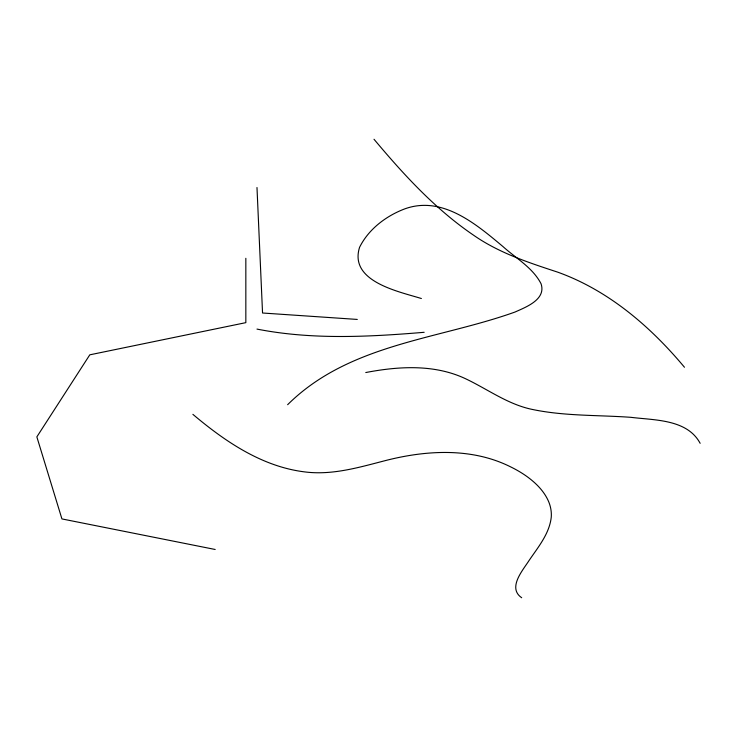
<?xml version="1.0" encoding="UTF-8"?>
<svg xmlns="http://www.w3.org/2000/svg" width="737" height="737" viewBox="0 0 737 737"><rect width="100%" height="100%" fill="white"/><g stroke="black" fill="none" stroke-linecap="round" stroke-linejoin="round"><path stroke-width="1.11" d="M287.633 404.696C348.997 343.737 437.898 339.61 514.988 312.046C526.071 307.071 546.375 299.443 541.05 283.736C532.75 267.651 516.029 258.355 502.984 246.582C476.13 224.112 442.311 195.25 404.742 208.884C386.041 215.969 368.546 229.189 359.555 247.346C348.813 281.598 398.717 291.483 421.38 298.522M365.773 372.535C398.606 366.243 434.25 364.05 465.305 378.615C487.111 388.878 506.964 403.802 530.87 409.127C563.722 416.276 597.569 414.922 630.927 417.326C654.677 420.302 687.142 419.095 700.15 443.315M424.162 332.304C368.62 336.929 312.009 339.914 256.983 329.089M357.288 319.434L262.547 313.004L256.983 187.52M215.186 549.48L61.926 518.922L36.85 436.875L89.794 354.829L245.836 322.649L245.836 258.3M521.695 597.744C507.434 588.034 522.45 570.742 528.871 560.802C537.964 547.296 549.443 533.883 551.267 517.088A98.979 57.145 0 0 0 548.789 501.961C544.403 491.395 536.02 483.094 526.891 476.48A123.153 71.102 0 0 0 510.345 466.733C472.38 447.829 428.004 450.031 387.865 459.962C360.669 466.871 332.967 475.595 304.547 471.883C261.884 466.604 224.988 441.426 192.891 414.351M684.47 367.256C650.366 326.399 608.311 290.286 557.614 272.119C528.484 262.565 498.866 252.892 473.486 235.14C435.18 209.078 403.609 174.568 374.009 139.256"/></g></svg>
